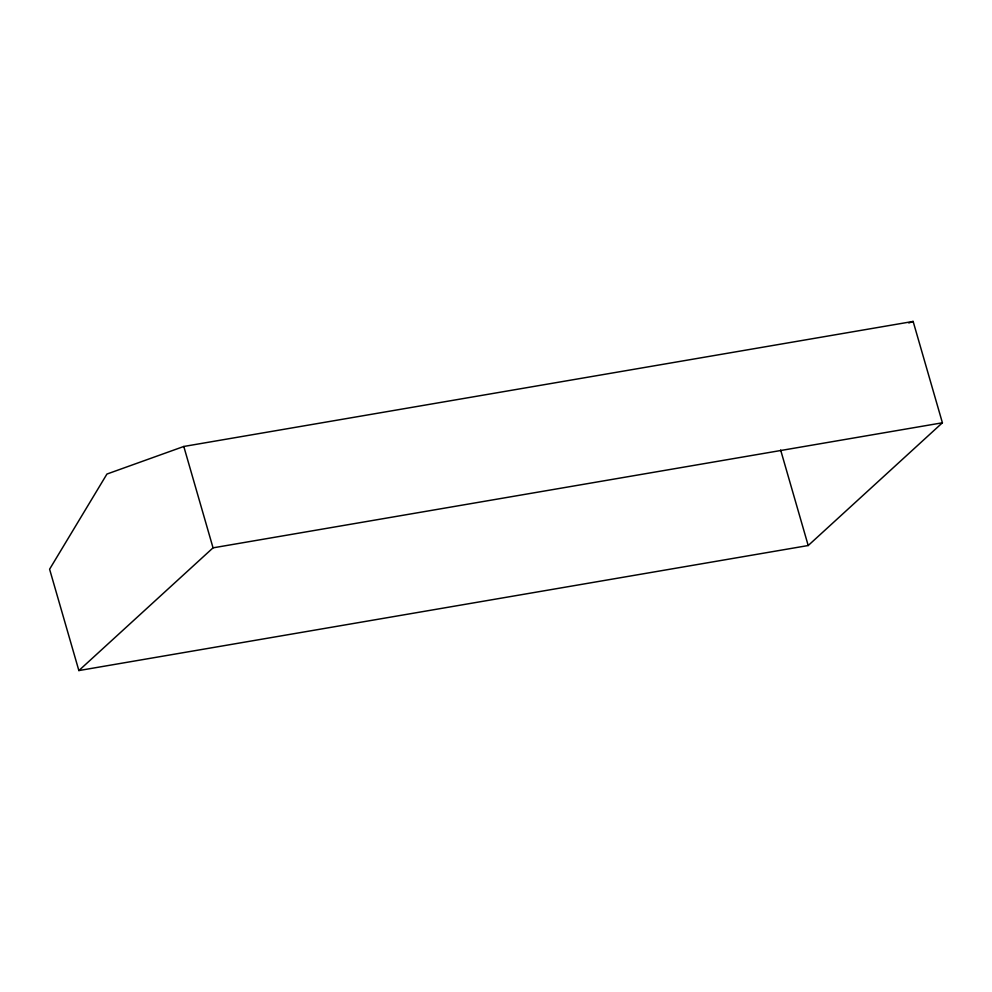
<?xml version="1.0" encoding="UTF-8"?>
<svg xmlns="http://www.w3.org/2000/svg" width="992" height="992" viewBox="0 0 992 992"><rect width="100%" height="100%" fill="white"/><g stroke="black" fill="none" stroke-linecap="round" stroke-linejoin="round"><path stroke-width="1.49" d="M78.864 670.567L213.044 547.844L942.4 422.79L913.136 321.433L183.793 446.474L106.938 474.052L49.6 569.21L78.864 670.567L808.207 545.526L942.4 422.79M908.796 322.983L913.136 321.433M780.642 450.033L808.207 545.526M183.793 446.474L213.044 547.844"/></g></svg>
